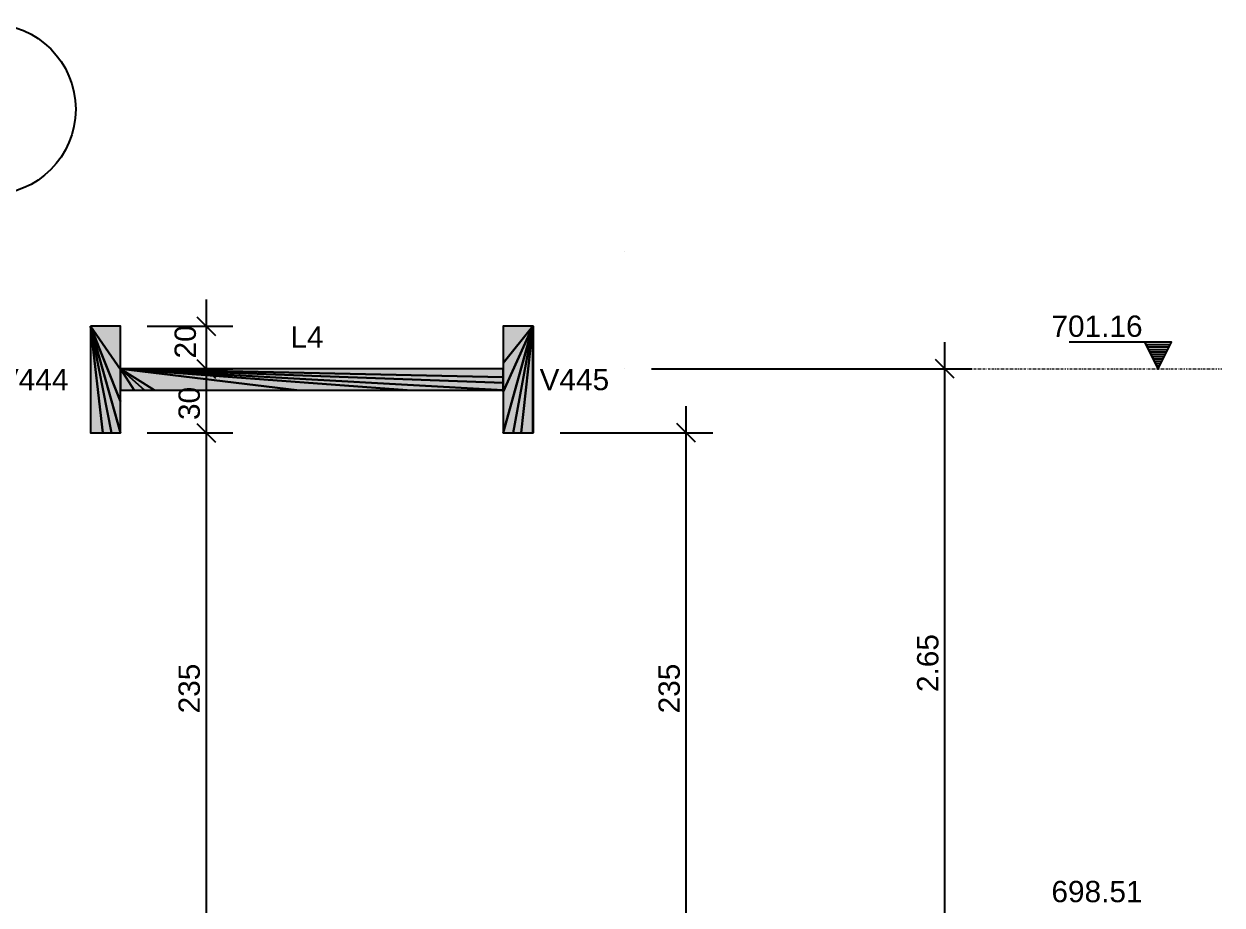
# Model space of a CAD drawing. Extents: x 37185 to 43130, y -8131 to -3926.
# Drawn here: x 42175.4 to 42549.9, y -5621.9 to -5346.6 of the extents above; entities that cross this region are included whole.
import ezdxf

# ---------------------------------------------------------------- set-up
doc = ezdxf.new("R2010")
doc.units = 0
doc.header["$MEASUREMENT"] = 0
doc.linetypes.add('ESTILO_TQS_0002', pattern=[0.4, 0.1, -0.3])
for name, color, linetype in [('48', 4, 'CONTINUOUS'), ('50', 5, 'CONTINUOUS'), ('52', 3, 'CONTINUOUS'), ('67', 7, 'CONTINUOUS'), ('74', 2, 'CONTINUOUS'), ('75', 9, 'CONTINUOUS'), ('79', 12, 'CONTINUOUS'), ('96', 252, 'CONTINUOUS')]:
    doc.layers.add(name, color=color, linetype=linetype)
doc.styles.add('TQS_ARIAL', font='arial.ttf')

msp = doc.modelspace()

# ---------------------------------------------------------------- linework, layer by layer
at = {"layer": '48', "linetype": 'Continuous'}
for p, q in [((42334.64, -5441.03), (42334.46, -5441.03)), ((42334.46, -5441.03), (42334.46, -5453.91)), ((42334.64, -5460.77), (42334.64, -5441.03)), ((42334.64, -5474.36), (42334.64, -5460.77)), ((42334.46, -5474.36), (42334.64, -5474.36))]:
    msp.add_line(p, q, dxfattribs=at)
at = {"layer": '50', "linetype": 'Continuous'}
msp.add_circle((42164.86, -5373.25), 26.67, dxfattribs=at)
at = {"layer": '52', "linetype": 'Continuous'}
for points in [[(42196.2, -5441.03), (42196.2, -5474.36)], [(42205.53, -5441.03), (42196.2, -5441.03)], [(42205.53, -5454.36), (42205.53, -5441.03)], [(42334.43, -5441.03), (42325.13, -5441.03)], [(42325.13, -5441.03), (42325.13, -5452.62), (42325.13, -5454.36)], [(42334.46, -5453.91), (42334.43, -5441.03)], [(42325.13, -5454.36), (42205.53, -5454.36)], [(42334.46, -5474.36), (42334.46, -5462.79), (42334.46, -5453.91)], [(42205.53, -5474.36), (42205.53, -5464.52), (42205.53, -5461.03)], [(42205.53, -5461.03), (42209.86, -5461.03), (42213.01, -5461.03), (42216.2, -5461.03), (42260.64, -5461.03), (42295.11, -5461.03), (42325.12, -5461.03)], [(42325.13, -5461.03), (42325.13, -5461.51), (42325.13, -5474.36)], [(42196.2, -5474.36), (42199.98, -5474.36), (42202.74, -5474.36), (42205.53, -5474.36)], [(42325.13, -5474.36), (42328.34, -5474.36), (42330.84, -5474.36), (42334.41, -5474.36), (42334.46, -5474.36)]]:
    msp.add_lwpolyline(points, dxfattribs=at)
at = {"layer": '67', "linetype": 'ESTILO_TQS_0002'}
msp.add_line((42463.21, -5454.36), (42549.88, -5454.36), dxfattribs=at)
at = {"layer": '75', "linetype": 'Continuous'}
for p, q in [((42363.21, -5417.7), (42363.21, -5417.7)), ((42363.21, -5417.7), (42363.21, -5417.7)), ((42232.34, -5432.7), (42232.34, -5462.7)), ((42205.53, -5441.03), (42205.53, -5441.03)), ((42213.86, -5441.03), (42240.67, -5441.03)), ((42229.39, -5438.09), (42235.28, -5443.98)), ((42232.34, -5446.03), (42232.34, -5482.7)), ((42463.21, -5639.37), (42463.21, -5446.03)), ((42534.05, -5446.03), (42502.05, -5446.03)), ((42529.88, -5454.36), (42525.71, -5446.03)), ((42526.09, -5446.77), (42533.68, -5446.77)), ((42526.46, -5447.52), (42533.3, -5447.52)), ((42526.83, -5448.26), (42532.93, -5448.26)), ((42527.2, -5449), (42532.56, -5449)), ((42529.88, -5454.36), (42534.05, -5446.03)), ((42229.39, -5451.42), (42235.28, -5457.31)), ((42229.39, -5451.42), (42235.28, -5457.31)), ((42466.16, -5457.31), (42460.27, -5451.42)), ((42466.16, -5457.31), (42460.27, -5451.42)), ((42527.57, -5449.75), (42532.19, -5449.75)), ((42527.94, -5450.49), (42531.82, -5450.49)), ((42528.31, -5451.23), (42531.45, -5451.23)), ((42528.69, -5451.98), (42531.07, -5451.98)), ((42529.06, -5452.72), (42530.7, -5452.72)), ((42222.8, -5454.36), (42222.8, -5454.36)), ((42222.8, -5454.36), (42222.8, -5454.36)), ((42231.13, -5454.36), (42240.67, -5454.36)), ((42231.13, -5454.36), (42240.67, -5454.36)), ((42363.21, -5454.36), (42363.21, -5454.36)), ((42363.21, -5454.36), (42363.21, -5454.36)), ((42371.55, -5454.36), (42471.55, -5454.36)), ((42371.55, -5454.36), (42471.55, -5454.36)), ((42529.43, -5453.46), (42530.33, -5453.46)), ((42232.34, -5466.03), (42232.34, -5639.37)), ((42382.38, -5639.37), (42382.38, -5466.03)), ((42229.39, -5471.42), (42235.28, -5477.31)), ((42229.39, -5471.42), (42235.28, -5477.31)), ((42385.33, -5477.31), (42379.43, -5471.42)), ((42205.53, -5474.36), (42205.53, -5474.36)), ((42205.53, -5474.36), (42205.53, -5474.36)), ((42213.86, -5474.36), (42240.67, -5474.36)), ((42213.86, -5474.36), (42240.67, -5474.36)), ((42334.69, -5474.37), (42334.69, -5474.37)), ((42343.03, -5474.37), (42390.71, -5474.37))]:
    msp.add_line(p, q, dxfattribs=at)
at = {"layer": '79', "linetype": 'Continuous'}
msp.add_lwpolyline([(42525.71, -5446.03), (42529.88, -5454.36), (42534.05, -5446.03), (42525.71, -5446.03)], dxfattribs=at)
at = {"layer": '96', "linetype": 'Continuous'}
for points in [[(42196.2, -5441.03), (42196.2, -5474.36), (42199.98, -5474.36), (42196.2, -5441.03)], [(42196.2, -5441.03), (42199.98, -5474.36), (42202.74, -5474.36), (42196.2, -5441.03)], [(42196.2, -5441.03), (42202.74, -5474.36), (42205.53, -5474.36), (42196.2, -5441.03)], [(42196.2, -5441.03), (42205.53, -5474.36), (42205.53, -5464.52), (42196.2, -5441.03)], [(42196.2, -5441.03), (42205.53, -5464.52), (42205.53, -5454.56), (42196.2, -5441.03)], [(42196.2, -5441.03), (42205.53, -5454.56), (42205.53, -5441.03), (42196.2, -5441.03)], [(42334.43, -5441.03), (42325.13, -5441.03), (42325.13, -5452.62), (42334.43, -5441.03)], [(42334.43, -5441.03), (42325.13, -5452.62), (42325.13, -5461.51), (42334.43, -5441.03)], [(42334.43, -5441.03), (42325.13, -5461.51), (42325.13, -5474.36), (42334.43, -5441.03)], [(42334.43, -5441.03), (42325.13, -5474.36), (42328.34, -5474.36), (42334.43, -5441.03)], [(42334.43, -5441.03), (42328.34, -5474.36), (42330.84, -5474.36), (42334.43, -5441.03)], [(42334.43, -5441.03), (42330.84, -5474.36), (42334.41, -5474.36), (42334.43, -5441.03)], [(42334.43, -5441.03), (42334.41, -5474.36), (42334.46, -5474.36), (42334.43, -5441.03)], [(42334.43, -5441.03), (42334.46, -5474.36), (42334.46, -5462.79), (42334.43, -5441.03)], [(42334.43, -5441.03), (42334.46, -5462.79), (42334.46, -5453.91), (42334.43, -5441.03)], [(42205.53, -5454.36), (42205.53, -5461.03), (42209.86, -5461.03), (42205.53, -5454.36)], [(42205.53, -5454.36), (42209.86, -5461.03), (42213.01, -5461.03), (42205.53, -5454.36)], [(42205.53, -5454.36), (42213.01, -5461.03), (42216.2, -5461.03), (42205.53, -5454.36)], [(42205.53, -5454.36), (42216.2, -5461.03), (42260.64, -5461.03), (42205.53, -5454.36)], [(42205.53, -5454.36), (42260.64, -5461.03), (42295.11, -5461.03), (42205.53, -5454.36)], [(42205.53, -5454.36), (42295.11, -5461.03), (42325.12, -5461.03), (42205.53, -5454.36)], [(42205.53, -5454.36), (42325.13, -5461.03), (42325.13, -5458.71), (42205.53, -5454.36)], [(42205.53, -5454.36), (42325.13, -5458.71), (42325.13, -5456.94), (42205.53, -5454.36)], [(42205.53, -5454.36), (42325.13, -5456.94), (42325.13, -5454.36), (42205.53, -5454.36)]]:
    msp.add_lwpolyline(points, dxfattribs=at)
for points in [[(42196.2, -5441.03), (42196.2, -5474.36), (42199.98, -5474.36)], [(42196.2, -5441.03), (42199.98, -5474.36), (42196.2, -5441.03)], [(42196.2, -5441.03), (42199.98, -5474.36), (42202.74, -5474.36)], [(42196.2, -5441.03), (42202.74, -5474.36), (42196.2, -5441.03)], [(42196.2, -5441.03), (42202.74, -5474.36), (42205.53, -5474.36)], [(42196.2, -5441.03), (42205.53, -5474.36), (42196.2, -5441.03)], [(42196.2, -5441.03), (42205.53, -5474.36), (42205.53, -5464.52)], [(42196.2, -5441.03), (42205.53, -5464.52), (42196.2, -5441.03)], [(42196.2, -5441.03), (42205.53, -5464.52), (42205.53, -5454.56)], [(42196.2, -5441.03), (42205.53, -5454.56), (42196.2, -5441.03)], [(42196.2, -5441.03), (42205.53, -5454.56), (42205.53, -5441.03)], [(42196.2, -5441.03), (42205.53, -5441.03), (42196.2, -5441.03)], [(42334.43, -5441.03), (42325.13, -5441.03), (42325.13, -5452.62)], [(42334.43, -5441.03), (42325.13, -5452.62), (42334.43, -5441.03)], [(42334.43, -5441.03), (42325.13, -5452.62), (42325.13, -5461.51)], [(42334.43, -5441.03), (42325.13, -5461.51), (42334.43, -5441.03)], [(42334.43, -5441.03), (42325.13, -5461.51), (42325.13, -5474.36)], [(42334.43, -5441.03), (42325.13, -5474.36), (42334.43, -5441.03)], [(42334.43, -5441.03), (42325.13, -5474.36), (42328.34, -5474.36)], [(42334.43, -5441.03), (42328.34, -5474.36), (42334.43, -5441.03)], [(42334.43, -5441.03), (42328.34, -5474.36), (42330.84, -5474.36)], [(42334.43, -5441.03), (42330.84, -5474.36), (42334.43, -5441.03)], [(42334.43, -5441.03), (42330.84, -5474.36), (42334.41, -5474.36)], [(42334.43, -5441.03), (42334.41, -5474.36), (42334.43, -5441.03)], [(42334.43, -5441.03), (42334.41, -5474.36), (42334.46, -5474.36)], [(42334.43, -5441.03), (42334.46, -5474.36), (42334.43, -5441.03)], [(42334.43, -5441.03), (42334.46, -5474.36), (42334.46, -5462.79)], [(42334.43, -5441.03), (42334.46, -5462.79), (42334.43, -5441.03)], [(42334.43, -5441.03), (42334.46, -5462.79), (42334.46, -5453.91)], [(42334.43, -5441.03), (42334.46, -5453.91), (42334.43, -5441.03)], [(42205.53, -5454.36), (42205.53, -5461.03), (42209.86, -5461.03)], [(42205.53, -5454.36), (42209.86, -5461.03), (42205.53, -5454.36)], [(42205.53, -5454.36), (42209.86, -5461.03), (42213.01, -5461.03)], [(42205.53, -5454.36), (42213.01, -5461.03), (42205.53, -5454.36)], [(42205.53, -5454.36), (42213.01, -5461.03), (42216.2, -5461.03)], [(42205.53, -5454.36), (42216.2, -5461.03), (42205.53, -5454.36)], [(42205.53, -5454.36), (42216.2, -5461.03), (42260.64, -5461.03)], [(42205.53, -5454.36), (42260.64, -5461.03), (42205.53, -5454.36)], [(42205.53, -5454.36), (42260.64, -5461.03), (42295.11, -5461.03)], [(42205.53, -5454.36), (42295.11, -5461.03), (42205.53, -5454.36)], [(42205.53, -5454.36), (42295.11, -5461.03), (42325.12, -5461.03)], [(42205.53, -5454.36), (42325.12, -5461.03), (42205.53, -5454.36)], [(42205.53, -5454.36), (42325.13, -5461.03), (42325.13, -5458.71)], [(42205.53, -5454.36), (42325.13, -5458.71), (42205.53, -5454.36)], [(42205.53, -5454.36), (42325.13, -5458.71), (42325.13, -5456.94)], [(42205.53, -5454.36), (42325.13, -5456.94), (42205.53, -5454.36)], [(42205.53, -5454.36), (42325.13, -5456.94), (42325.13, -5454.36)], [(42205.53, -5454.36), (42325.13, -5454.36), (42205.53, -5454.36)]]:
    msp.add_solid(points, dxfattribs=at)

# ---------------------------------------------------------------- texts
at = {"layer": '74', "linetype": 'Continuous', "style": 'TQS_ARIAL'}
for s, p in [('L4', (42258.66, -5447.7)), ('V444', (42167.53, -5461.03)), ('V445', (42336.55, -5461.03))]:
    msp.add_text(s, height=6.667, dxfattribs=at).set_placement(p)
at = {"layer": '75', "linetype": 'Continuous', "style": 'TQS_ARIAL'}
for s, p in [('701.16', (42496.55, -5444.36)), ('698.51', (42496.55, -5621.03))]:
    msp.add_text(s, height=6.667, dxfattribs=at).set_placement(p)
for s, p in [('20', (42229.11, -5451.12)), ('30', (42230.34, -5470.36)), ('2.65', (42461.21, -5555.37)), ('235', (42230.34, -5562.03)), ('235', (42380.38, -5562.03))]:
    msp.add_text(s, height=6.667, rotation=90, dxfattribs=at).set_placement(p)

doc.saveas('drawing.dxf')
